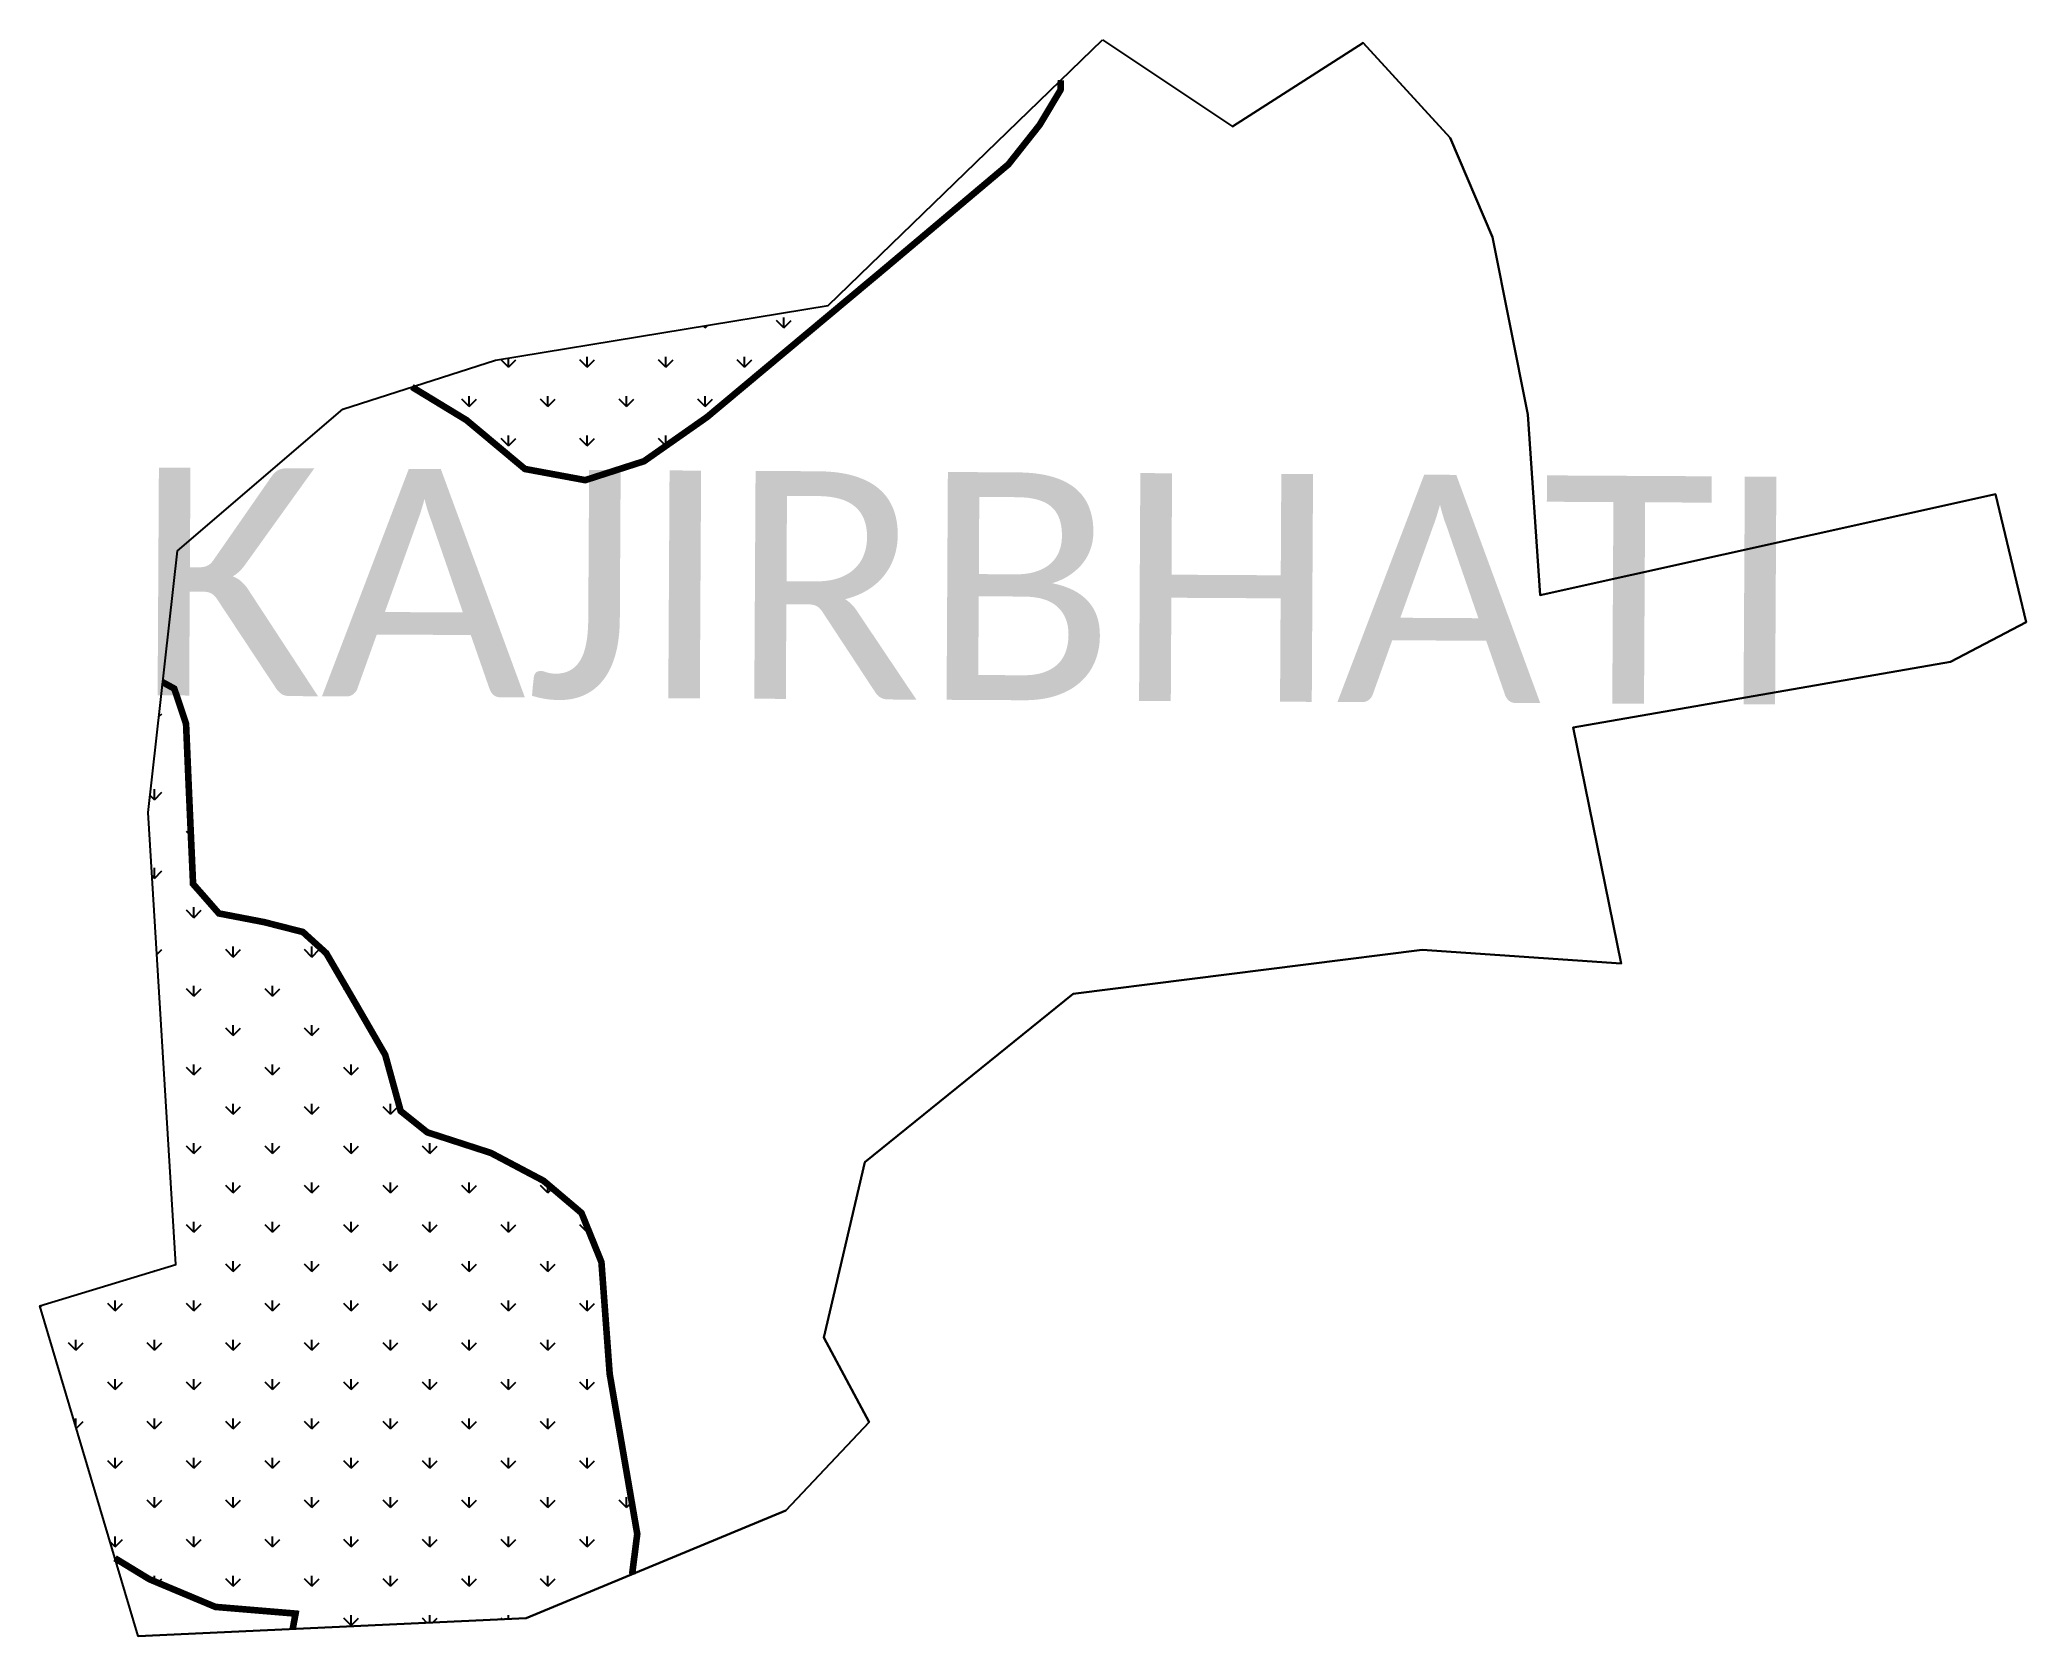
# Model space of a CAD drawing. Header units: metres. Extents: x 317274 to 318181, y 1892261 to 1892990.
import ezdxf

# ---------------------------------------------------------------- set-up
doc = ezdxf.new("R2010")
doc.units = ezdxf.units.M
for name, color, linetype in [('MANGROOVES', 112, 'Continuous'), ('village', 3, 'Continuous'), ('VILLAGE NAME', 250, 'Continuous')]:
    doc.layers.add(name, color=color, linetype=linetype)
doc.styles.get("Standard").update_dxf_attribs({"font": 'simplex.shx'})

msp = doc.modelspace()

# ---------------------------------------------------------------- hatches: boundary and pattern name
at = {"layer": 'MANGROOVES'}
h = msp.add_hatch(dxfattribs=at)
h.set_pattern_fill('GRASS', color=256)
h.paths.add_polyline_path([(317659.47, 1892885.15), (317716.28, 1892933), (317730.53, 1892951.01), (317740.11, 1892967), (317740.26, 1892971.49), (317633.99, 1892868.53), (317482.14, 1892843.62), (317443.94, 1892831.38), (317468.87, 1892816.22), (317495.54, 1892793.92), (317523.08, 1892788.82), (317549.95, 1892797.47), (317578.73, 1892817.64)])
h = msp.add_hatch(dxfattribs=at)
h.set_pattern_fill('GRASS', color=256)
h.paths.add_polyline_path([(317521.37, 1892454.15), (317504.04, 1892468.84), (317480, 1892481.55), (317450.95, 1892490.97), (317438.81, 1892500.67), (317431.76, 1892526.31), (317416.58, 1892552.61), (317404.82, 1892572.77), (317394.14, 1892582.46), (317376.44, 1892586.97), (317355.82, 1892590.93), (317344.01, 1892604.4), (317342.02, 1892649.08), (317340.81, 1892677.58), (317335.42, 1892693.62), (317330.15, 1892696.51), (317323.48, 1892636.97), (317336.2, 1892430.67), (317274, 1892411.65), (317308.36, 1892296.43), (317324.1, 1892286.84), (317354.21, 1892274.22), (317390.82, 1892271.16), (317389.5, 1892264.11), (317496.15, 1892269.12), (317544.49, 1892289.17), (317546.83, 1892307.52), (317534.24, 1892380.64), (317530.48, 1892431.69)])

# ---------------------------------------------------------------- linework, layer by layer
at = {"color": 3, "flags": 128}
msp.add_lwpolyline([(317759.33, 1892989.96), (317818.7, 1892950.33)], dxfattribs=at)
at = {"layer": 'MANGROOVES', "const_width": 3.02, "flags": 128}
for points in [[(317443.94, 1892831.38), (317468.87, 1892816.22), (317495.54, 1892793.92), (317523.08, 1892788.82), (317549.95, 1892797.47), (317578.73, 1892817.64), (317659.47, 1892885.15), (317716.28, 1892933), (317730.53, 1892951.01), (317740.11, 1892967), (317740.26, 1892971.49)], [(317544.49, 1892289.17), (317546.83, 1892307.52), (317534.24, 1892380.64), (317530.48, 1892431.69), (317521.37, 1892454.15), (317504.04, 1892468.84), (317480, 1892481.55), (317450.95, 1892490.97), (317438.81, 1892500.67), (317431.76, 1892526.31), (317416.58, 1892552.61), (317404.82, 1892572.77), (317394.14, 1892582.46), (317376.44, 1892586.97), (317355.82, 1892590.93), (317344.01, 1892604.4), (317342.02, 1892649.08), (317340.81, 1892677.58), (317335.42, 1892693.62), (317330.06, 1892696.56)], [(317308.36, 1892296.43), (317324.1, 1892286.84), (317354.21, 1892274.22), (317390.82, 1892271.16), (317389.5, 1892264.11)]]:
    msp.add_lwpolyline(points, dxfattribs=at)
at = {"layer": 'village', "color": 3}
for points in [[(318181.08, 1892724, 0), (318146.48, 1892705.87, 0), (317974.16, 1892675.9, 0), (317996.07, 1892568.12, 0), (317905.22, 1892574.3, 0), (317745.91, 1892554.25, 0), (317650.75, 1892477.3, 0), (317631.96, 1892397.31, 0), (317652.75, 1892358.57, 0), (317614.69, 1892318.29, 0), (317496.15, 1892269.12, 0), (317318.99, 1892260.8, 0), (317274, 1892411.65, 0), (317336.2, 1892430.67, 0), (317323.48, 1892636.97, 0), (317336.89, 1892756.6, 0), (317412.34, 1892821.26, 0), (317482.14, 1892843.62, 0), (317633.99, 1892868.53, 0), (317759.33, 1892989.96, 0)], [(317318.99, 1892260.8, 0), (317496.15, 1892269.12, 0), (317614.69, 1892318.29, 0), (317652.75, 1892358.57, 0), (317631.96, 1892397.31, 0), (317650.75, 1892477.3, 0), (317745.91, 1892554.25, 0), (317905.22, 1892574.3, 0), (317996.07, 1892568.12, 0), (317974.16, 1892675.9, 0), (318146.48, 1892705.87, 0), (318181.08, 1892724, 0), (318167.08, 1892782.43, 0), (317959.12, 1892736.28, 0), (317953.56, 1892818.85, 0), (317937.43, 1892899.8, 0), (317918.03, 1892945.22, 0), (317878.25, 1892988.49, 0), (317818.7, 1892950.33, 0)], [(317818.7, 1892950.33, 0), (317878.25, 1892988.49, 0), (317918.03, 1892945.22, 0), (317937.43, 1892899.8, 0), (317953.56, 1892818.85, 0), (317959.12, 1892736.28, 0), (318167.08, 1892782.43, 0), (318181.08, 1892724, 0)]]:
    msp.add_polyline3d(points, dxfattribs=at)

# ---------------------------------------------------------------- texts
at = {"layer": 'VILLAGE NAME', "insert": (317318.59, 1892794.63), "char_height": 104.0416, "attachment_point": 1, "rotation": 359.67619}
msp.add_mtext_dynamic_manual_height_columns('{\\fCalibri|b0|i0|c0|p34;KAJIRBHATI}', width=1512.2538, gutter_width=520.21, heights=[0], dxfattribs=at)

doc.saveas('drawing.dxf')
